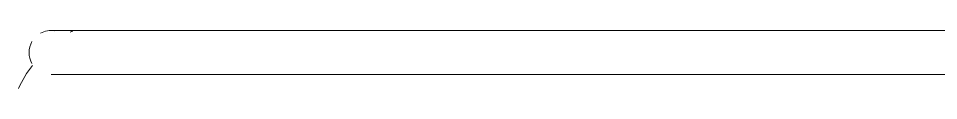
# Model space of a CAD drawing. Header units: millimetres. Extents: x 586.5 to 618.3, y 239.1 to 272.6.
# Drawn here: x 594.3242 to 594.5315, y 242.4973 to 242.5104 of the extents above; entities that cross this region are included whole.
import ezdxf

# ---------------------------------------------------------------- set-up
doc = ezdxf.new("R2010")
doc.units = ezdxf.units.MM
doc.header["$LTSCALE"] = 75
doc.layers.add('A Mobiliário LRZ', color=253, linetype='Continuous', lineweight=9)

msp = doc.modelspace()

# ---------------------------------------------------------------- linework, layer by layer
at = {"layer": 'A Mobiliário LRZ'}
for p, q in [((594.3315434448688, 242.5104037126669), (594.3315554432688, 242.5104037126669)), ((594.3315627927092, 242.5104037126669), (594.3315443190653, 242.5104037126669)), ((594.3315554432688, 242.5104037126669), (594.3315914192742, 242.5104037126669)), ((594.3316052322007, 242.5104037126669), (594.3315627927092, 242.5104037126669)), ((594.3315914192742, 242.5104037126669), (594.331651315331, 242.5104037126669)), ((594.3316715696459, 242.5104037126669), (594.3316052322007, 242.5104037126669)), ((594.331651315331, 242.5104037126669), (594.3317350356182, 242.5104037126669)), ((594.331761698919, 242.5104037126669), (594.3316715696459, 242.5104037126669)), ((594.3317350356182, 242.5104037126669), (594.3318424462012, 242.5104037126669)), ((594.3318754758322, 242.5104037126669), (594.331761698919, 242.5104037126669)), ((594.3318424462012, 242.5104037126669), (594.331973375246, 242.5104037126669)), ((594.332012718367, 242.5104037126669), (594.3318754758322, 242.5104037126669)), ((594.331973375246, 242.5104037126669), (594.3321276132941, 242.5104037126669)), ((594.3321732069644, 242.5104037126669), (594.332012718367, 242.5104037126669)), ((594.3321276132941, 242.5104037126669), (594.3323049135976, 242.5104037126669)), ((594.332356684877, 242.5104037126669), (594.3321732069644, 242.5104037126669)), ((594.3323049135976, 242.5104037126669), (594.3325049925136, 242.5104037126669)), ((594.3325628585793, 242.5104037126669), (594.332356684877, 242.5104037126669)), ((594.3325049925136, 242.5104037126669), (594.3327275299588, 242.5104037126669)), ((594.3327913982372, 242.5104037126669), (594.3325628585793, 242.5104037126669)), ((594.3327275299588, 242.5104037126669), (594.3329721699205, 242.5104037126669)), ((594.3330419382362, 242.5104037126669), (594.3327913982372, 242.5104037126669)), ((594.3329721699205, 242.5104037126669), (594.3332385210272, 242.5104037126669)), ((594.3333140777655, 242.5104037126669), (594.3330419382362, 242.5104037126669)), ((594.3332385210272, 242.5104037126669), (594.3335261571737, 242.5104037126669)), ((594.3336073814602, 242.5104037126669), (594.3333140777655, 242.5104037126669)), ((594.3335261571737, 242.5104037126669), (594.3338346182036, 242.5104037126669)), ((594.3339213800966, 242.5104037126669), (594.3336073814602, 242.5104037126669)), ((594.3338346182036, 242.5104037126669), (594.3341634106451, 242.5104037126669)), ((594.3342555713443, 242.5104037126669), (594.3339213800966, 242.5104037126669)), ((594.3341634106451, 242.5104037126669), (594.3345120085005, 242.5104037126669)), ((594.3346094205683, 242.5104037126669), (594.3342555713443, 242.5104037126669)), ((594.3345120085005, 242.5104037126669), (594.3348798540875, 242.5104037126669)), ((594.3349823616853, 242.5104037126669), (594.3346094205683, 242.5104037126669)), ((594.3348798540875, 242.5104037126669), (594.3352663589317, 242.5104037126669)), ((594.3353737980692, 242.5104037126669), (594.3349823616853, 242.5104037126669)), ((594.3352663589317, 242.5104037126669), (594.3356709047077, 242.5104037126669)), ((594.3357831035053, 242.5104037126669), (594.3353737980692, 242.5104037126669)), ((594.3356709047077, 242.5104037126669), (594.3360928442286, 242.5104037126669)), ((594.3362096231922, 242.5104037126669), (594.3357831035053, 242.5104037126669)), ((594.3360928442286, 242.5104037126669), (594.3365315024812, 242.5104037126669)), ((594.3366526747892, 242.5104037126669), (594.3362096231922, 242.5104037126669)), ((594.3365315024812, 242.5104037126669), (594.3369861777059, 242.5104037126669)), ((594.3371115495086, 242.5104037126669), (594.3366526747892, 242.5104037126669)), ((594.3369861777059, 242.5104037126669), (594.3374561425192, 242.5104037126669)), ((594.3375855132483, 242.5104037126669), (594.3371115495086, 242.5104037126669)), ((594.3374561425192, 242.5104037126669), (594.3379406450777, 242.5104037126669)), ((594.3380738077678, 242.5104037126669), (594.3375855132483, 242.5104037126669)), ((594.3379406450777, 242.5104037126669), (594.3384389102807, 242.5104037126669)), ((594.3385756519, 242.5104037126669), (594.3380738077678, 242.5104037126669)), ((594.3384389102807, 242.5104037126669), (594.3389501410103, 242.5104037126669)), ((594.3390902428011, 242.5104037126669), (594.3385756519, 242.5104037126669)), ((594.3389501410103, 242.5104037126669), (594.3394735194062, 242.5104037126669)), ((594.3396167572357, 242.5104037126669), (594.3390902428011, 242.5104037126669)), ((594.3394735194062, 242.5104037126669), (594.3400082081746, 242.5104037126669)), ((594.3401543528928, 242.5104037126669), (594.3396167572357, 242.5104037126669)), ((594.3400082081746, 242.5104037126669), (594.3405533519277, 242.5104037126669)), ((594.3407021697342, 242.5104037126669), (594.3401543528928, 242.5104037126669)), ((594.3405533519277, 242.5104037126669), (594.3411080785517, 242.5104037126669)), ((594.3412593313697, 242.5104037126669), (594.3407021697342, 242.5104037126669)), ((594.3411080785517, 242.5104037126669), (594.3416715006022, 242.5104037126669)), ((594.3418249464596, 242.5104037126669), (594.3412593313697, 242.5104037126669)), ((594.3416715006022, 242.5104037126669), (594.3422427167243, 242.5104037126669)), ((594.3423981101404, 242.5104037126669), (594.3418249464596, 242.5104037126669)), ((594.3422427167243, 242.5104037126669), (594.342820813094, 242.5104037126669)), ((594.3429779054724, 242.5104037126669), (594.3423981101404, 242.5104037126669)), ((594.342820813094, 242.5104037126669), (594.3434048648804, 242.5104037126669)), ((594.3435634049068, 242.5104037126669), (594.3429779054724, 242.5104037126669)), ((594.3434048648804, 242.5104037126669), (594.3439939377253, 242.5104037126669)), ((594.3441536717696, 242.5104037126669), (594.3435634049068, 242.5104037126669)), ((594.3439939377253, 242.5104037126669), (594.3445870892377, 242.5104037126669)), ((594.3447477617594, 242.5104037126669), (594.3441536717696, 242.5104037126669)), ((594.3445870892377, 242.5104037126669), (594.3451833705018, 242.5104037126669)), ((594.3453447244592, 242.5104037126669), (594.3447477617594, 242.5104037126669)), ((594.3451833705018, 242.5104037126669), (594.3457818275948, 242.5104037126669)), ((594.345943604856, 242.5104037126669), (594.3453447244592, 242.5104037126669)), ((594.3457818275948, 242.5104037126669), (594.346381503113, 242.5104037126669)), ((594.3465434448688, 242.5104037126669), (594.345943604856, 242.5104037126669)), ((594.346381503113, 242.5104037126669), (594.3465434448688, 242.5104037126669)), ((594.9415434448688, 242.5104037126669), (594.3465434448688, 242.5104037126669)), ((594.3465434448688, 242.5104037126669), (594.9415434448688, 242.5104037126669)), ((594.3315554432688, 242.5004037126669), (594.3315914192742, 242.5004037126669)), ((594.3315914192742, 242.5004037126669), (594.331651315331, 242.5004037126669)), ((594.331651315331, 242.5004037126669), (594.3317350356182, 242.5004037126669)), ((594.3317350356182, 242.5004037126669), (594.3318424462012, 242.5004037126669)), ((594.3318424462012, 242.5004037126669), (594.331973375246, 242.5004037126669)), ((594.331973375246, 242.5004037126669), (594.3321276132941, 242.5004037126669)), ((594.3321276132941, 242.5004037126669), (594.3323049135976, 242.5004037126669)), ((594.3323049135976, 242.5004037126669), (594.3325049925136, 242.5004037126669)), ((594.3325049925136, 242.5004037126669), (594.3327275299588, 242.5004037126669)), ((594.3327275299588, 242.5004037126669), (594.3329721699205, 242.5004037126669)), ((594.3329721699205, 242.5004037126669), (594.3332385210272, 242.5004037126669)), ((594.3332385210272, 242.5004037126669), (594.3335261571737, 242.5004037126669)), ((594.3335261571737, 242.5004037126669), (594.3338346182036, 242.5004037126669)), ((594.3338346182036, 242.5004037126669), (594.3341634106451, 242.5004037126669)), ((594.3341634106451, 242.5004037126669), (594.3345120085005, 242.5004037126669)), ((594.3345120085005, 242.5004037126669), (594.3348798540875, 242.5004037126669)), ((594.3348798540875, 242.5004037126669), (594.3352663589317, 242.5004037126669)), ((594.3352663589317, 242.5004037126669), (594.3356709047077, 242.5004037126669)), ((594.3356709047077, 242.5004037126669), (594.3360928442286, 242.5004037126669)), ((594.3360928442286, 242.5004037126669), (594.3365315024812, 242.5004037126669)), ((594.3365315024812, 242.5004037126669), (594.3369861777059, 242.5004037126669)), ((594.3369861777059, 242.5004037126669), (594.3374561425192, 242.5004037126669)), ((594.3374561425192, 242.5004037126669), (594.3379406450777, 242.5004037126669)), ((594.3379406450777, 242.5004037126669), (594.3384389102807, 242.5004037126669)), ((594.3384389102807, 242.5004037126669), (594.3389501410103, 242.5004037126669)), ((594.3389501410103, 242.5004037126669), (594.3394735194062, 242.5004037126669)), ((594.3394735194062, 242.5004037126669), (594.3400082081746, 242.5004037126669)), ((594.3400082081746, 242.5004037126669), (594.3405533519277, 242.5004037126669)), ((594.3405533519277, 242.5004037126669), (594.3411080785517, 242.5004037126669)), ((594.3411080785517, 242.5004037126669), (594.3416715006022, 242.5004037126669)), ((594.3416715006022, 242.5004037126669), (594.3422427167243, 242.5004037126669)), ((594.3422427167243, 242.5004037126669), (594.342820813094, 242.5004037126669)), ((594.342820813094, 242.5004037126669), (594.3434048648804, 242.5004037126669)), ((594.3434048648804, 242.5004037126669), (594.3439939377253, 242.5004037126669)), ((594.3439939377253, 242.5004037126669), (594.3445870892377, 242.5004037126669)), ((594.3445870892377, 242.5004037126669), (594.3451833705018, 242.5004037126669)), ((594.3451833705018, 242.5004037126669), (594.3457818275948, 242.5004037126669)), ((594.3457818275948, 242.5004037126669), (594.346381503113, 242.5004037126669)), ((594.346381503113, 242.5004037126669), (594.3465434448688, 242.5004037126669)), ((594.3465434448688, 242.5004037126669), (594.9415434448688, 242.5004037126669))]:
    msp.add_line(p, q, dxfattribs=at)
for centre, radius, start, end in [((594.3315434448688, 242.5054037126669), 0.005000000000000019, 80.95550379611156, 118.7829497686571), ((594.3498767782021, 242.4854037126669), 0.02833333333333287, 118.072486935853, 119.7670538540689), ((594.3315434448688, 242.5054037126669), 0.004999999999999949, 150.0000000000774, 180), ((594.3315434448688, 242.5054037126669), 0.004999999999999944, 180, 209.9999999999226), ((594.3498767782021, 242.4854037126669), 0.02833333333333285, 142.8434921615818, 155.2289947743515)]:
    msp.add_arc(centre, radius, start, end, dxfattribs=at)

doc.saveas('drawing.dxf')
